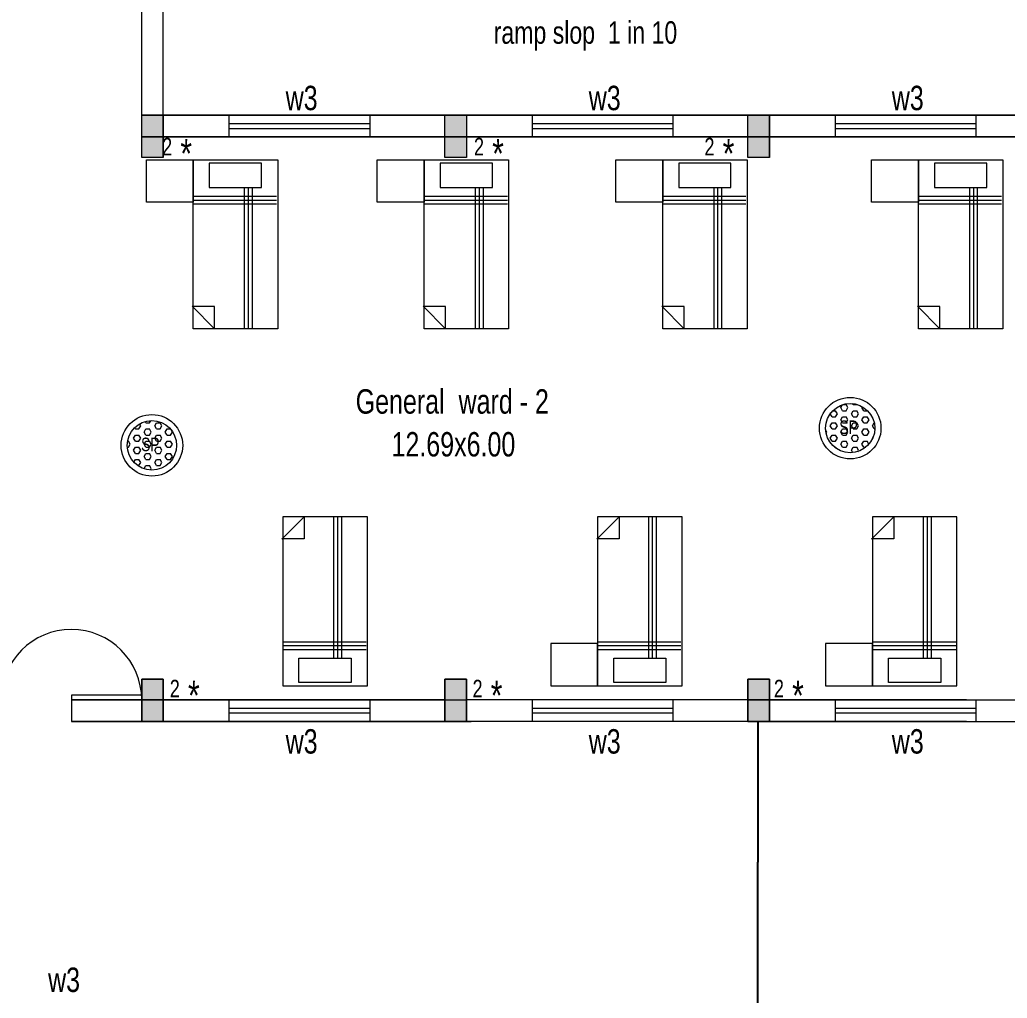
# Model space of a CAD drawing. Header units: metres. Extents: x 191982 to 427160, y -8904 to 80370.
# Drawn here: x 332330 to 342854, y 9847 to 20274 of the extents above; entities that cross this region are included whole.
import ezdxf

# ---------------------------------------------------------------- set-up
doc = ezdxf.new("R2010")
doc.units = ezdxf.units.M
doc.header["$LTSCALE"] = 700
doc.header["$MEASUREMENT"] = 0
doc.header["$PDMODE"] = 32
doc.layers.get('0').update_dxf_attribs({"lineweight": 9})
doc.layers.get('Defpoints').update_dxf_attribs({"lineweight": 9})
for name, color, linetype, lineweight in [('FURNITURE', 7, 'Continuous', 9), ('MAIN GATE', 7, 'Continuous', 9), ('NEW PLANS', 7, 'Continuous', 9)]:
    doc.layers.add(name, color=color, linetype=linetype, lineweight=lineweight)
doc.styles.get("Standard").update_dxf_attribs({"font": 'swisscl.ttf'})
doc.dimstyles.get("Standard").update_dxf_attribs({"dimtxt": 0.23, "dimasz": 0.23, "dimexe": 0.05, "dimexo": 0.05, "dimgap": 0.06, "dimtad": 0, "dimzin": 0, "dimdsep": 46, "dimtxsty": 'Standard', "dimcen": 0, "dimse1": 1, "dimse2": 1, "dimadec": 0, "dimazin": 0, "dimtfac": 1, "dimtofl": 0, "dimtmove": 2, "dimatfit": 0, "dimfxl": 0.18, "dimtolj": 1, "dimtzin": 0, "dimarcsym": 0})

# ---------------------------------------------------------------- blocks, each defined once
blk = doc.blocks.new('*D53')
at = {"layer": 'Defpoints', "color": 0, "transparency": 16777216}
for p in [(336974.9035538616, 12796.69229437844), (340197.823132235, 12796.69229437844), (336974.9035538616, 9796.692294378445)]:
    blk.add_point(p, dxfattribs=at)
at = {"layer": 'NEW PLANS', "color": 0, "lineweight": -2, "transparency": 16777216}
for p, q in [((340197.823132235, 12796.46229437844), (340197.823132235, 11297.20558730112)), ((340197.823132235, 9796.922294378443), (340197.823132235, 11296.17900145577))]:
    blk.add_line(p, q, dxfattribs=at)
at = {"layer": 'NEW PLANS', "color": 0, "transparency": 16777216}
for points in [[(340197.7847989017, 12796.46229437844), (340197.8614655684, 12796.46229437844), (340197.823132235, 12796.69229437844)], [(340197.7847989017, 9796.922294378443), (340197.8614655684, 9796.922294378443), (340197.823132235, 9796.692294378443)]]:
    blk.add_solid(points, dxfattribs=at)
at = {"layer": 'NEW PLANS', "color": 0, "transparency": 16777216, "insert": (340197.823132235, 11296.6922943785), "char_height": 0.23, "attachment_point": 5, "rotation": 90}
blk.add_mtext('\\A1;3000.00', dxfattribs=at)
blk = doc.blocks.new('A$C68D14229')
for p, q in [((0.527993527093713, 0.1549132833933982), (0.527993527093713, 72.1549132833934)), ((0.527993527093713, 72.1549132833934), (36.52799352709371, 72.1549132833934)), ((36.52799352709371, 72.1549132833934), (36.52799352709371, 0.1549132833933982)), ((22.29179111307349, 60.40277185320156), (22.29179111307349, 0.1549132833933982)), ((23.95781514749433, 60.40277185320156), (23.95781514749433, 0.1549132833933982)), ((25.62383918191518, 60.40277185320156), (25.62383918191518, 0.1549132833933982)), ((0.527993527093713, 56.71411413815698), (36.00000643953354, 56.68851610235289)), ((0.527993527093713, 55.02249206793385), (36.00000643953354, 55.02249206793385)), ((0.527993527093713, 53.35646803351301), (36.00000643953354, 53.35646803351301)), ((0.1138511095541617, 9.731344634810739), (9.62920251659125, 0.1549132833933982)), ((9.62920251659125, 9.576430016561062), (0.1138511095541617, 9.576430016561062)), ((9.62920251659125, -1.3348471839e-06), (9.62920251659125, 9.576430016561062)), ((36.52799352709371, 0.1549132833933982), (0.527993527093713, 0.1549132833933982))]:
    blk.add_line(p, q)
blk.add_lwpolyline([(29.63212384629333, 70.70278740933281), (7.377027060405452, 70.70278740933281), (7.377027060405452, 60.40277185320156), (29.63212384629333, 60.40277185320156)], close=True)
blk = doc.blocks.new('DAS')
at = {"layer": 'MAIN GATE'}
h = blk.add_hatch(dxfattribs=at)
h.set_pattern_fill('HEX', color=1, scale=0.3, style=0)
h.set_pattern_definition([(0, (0, 0), (0, 0.0649519053), [0.0375, -0.075]), (120, (0, 0), (-0.0562500000140011, -0.03247595265), [0.0375, -0.075]), (59.99999999999999, (0.0375, 0), (-0.0562500000140011, 0.03247595265), [0.0375, -0.075])])
h.paths.add_polyline_path([(-3163.778976376425, -2.19993948112133, 1), (-3163.253046591565, -2.19993948112133, 1)])
at = {"layer": 'MAIN GATE', "color": 5}
for radius in [0.3278908209049629, 0.2629648924297843]:
    blk.add_circle((-3163.516011483995, -2.19993948112133), radius, dxfattribs=at)
at = {"layer": 'NEW PLANS', "color": 7}
blk.add_text('SP', height=0.144, dxfattribs=at).set_placement((-3163.631402160362, -2.262059438114632))

msp = doc.modelspace()

# ---------------------------------------------------------------- hatches: boundary and pattern name
at = {"layer": 'NEW PLANS'}
for points in [[(333629.9035539212, 19036.69229437845), (333629.9035539212, 19256.69229437845), (333859.9035538616, 19256.69229437845), (333859.9035538616, 19036.69229437845)], [(336859.9035538616, 19036.69229437845), (336859.9035538616, 19256.69229437845), (337089.9035538616, 19256.69229437845), (337089.9035538616, 19036.69229437845)], [(340089.9035538616, 19036.69229437845), (340089.9035538616, 19256.69229437845), (340319.9035538616, 19256.69229437845), (340319.9035538616, 19036.69229437845)], [(333629.9035539212, 19036.69229437845), (333859.9035538616, 19036.69229437845), (333859.9035538616, 18806.69229437845), (333629.9035539212, 18806.69229437845)], [(336859.9035538616, 19036.69229437845), (337089.9035538616, 19036.69229437845), (337089.9035538616, 18806.69229437845), (336859.9035538616, 18806.69229437845)], [(340089.9035538616, 19036.69229437845), (340319.9035538616, 19036.69229437845), (340319.9035538616, 18806.69229437845), (340089.9035538616, 18806.69229437845)], [(333629.9035539212, 13026.69229437844), (333629.9035539212, 13246.69229437844), (333859.9035538616, 13246.69229437844), (333859.9035538616, 13026.69229437844)], [(333629.9035539212, 13026.69229437844), (333629.9035539212, 13246.69229437844), (333859.9035538616, 13246.69229437844), (333859.9035538616, 13026.69229437844)], [(333629.9035539212, 13026.69229437844), (333629.9035539212, 13246.69229437844), (333859.9035538616, 13246.69229437844), (333859.9035538616, 13026.69229437844)], [(333859.9035538616, 13026.69229437844), (333859.9035538616, 13246.69229437844), (333629.9035539212, 13246.69229437844), (333629.9035539212, 13026.69229437844)], [(333629.9035539212, 13026.69229437844), (333629.9035539212, 13246.69229437844), (333859.9035538616, 13246.69229437844), (333859.9035538616, 13026.69229437844)], [(333629.9035539212, 13026.69229437844), (333629.9035539212, 13246.69229437844), (333859.9035538616, 13246.69229437844), (333859.9035538616, 13026.69229437844)], [(333629.9035539212, 13026.69229437844), (333629.9035539212, 13246.69229437844), (333859.9035538616, 13246.69229437844), (333859.9035538616, 13026.69229437844)], [(333629.9035539212, 13026.69229437844), (333629.9035539212, 13246.69229437844), (333859.9035538616, 13246.69229437844), (333859.9035538616, 13026.69229437844)], [(333859.9035538616, 13026.69229437844), (333859.9035538616, 13246.69229437844), (333629.9035539212, 13246.69229437844), (333629.9035539212, 13026.69229437844)], [(336859.9035538616, 13026.69229437844), (336859.9035538616, 13246.69229437844), (337089.9035538616, 13246.69229437844), (337089.9035538616, 13026.69229437844)], [(336859.9035538616, 13026.69229437844), (336859.9035538616, 13246.69229437844), (337089.9035538616, 13246.69229437844), (337089.9035538616, 13026.69229437844)], [(337089.9035538616, 13026.69229437844), (337089.9035538616, 13246.69229437844), (336859.9035538616, 13246.69229437844), (336859.9035538616, 13026.69229437844)], [(340089.9035538616, 13026.69229437844), (340089.9035538616, 13246.69229437844), (340319.9035538616, 13246.69229437844), (340319.9035538616, 13026.69229437844)], [(340089.9035538616, 13026.69229437844), (340089.9035538616, 13246.69229437844), (340319.9035538616, 13246.69229437844), (340319.9035538616, 13026.69229437844)], [(340089.9035538616, 13026.69229437844), (340089.9035538616, 13246.69229437844), (340319.9035538616, 13246.69229437844), (340319.9035538616, 13026.69229437844)], [(340089.9035538616, 13026.69229437844), (340089.9035538616, 13246.69229437844), (340319.9035538616, 13246.69229437844), (340319.9035538616, 13026.69229437844)], [(340319.9035538616, 13026.69229437844), (340319.9035538616, 13246.69229437844), (340089.9035538616, 13246.69229437844), (340089.9035538616, 13026.69229437844)], [(333629.9035539212, 13026.69229437844), (333859.9035538616, 13026.69229437844), (333859.9035538616, 12796.69229437844), (333629.9035539212, 12796.69229437844)], [(333629.9035539212, 13026.69229437844), (333859.9035538616, 13026.69229437844), (333859.9035538616, 12796.69229437844), (333629.9035539212, 12796.69229437844)], [(333629.9035539212, 13026.69229437844), (333859.9035538616, 13026.69229437844), (333859.9035538616, 12796.69229437844), (333629.9035539212, 12796.69229437844)], [(333859.9035538616, 13026.69229437844), (333629.9035539212, 13026.69229437844), (333629.9035539212, 12796.69229437844), (333859.9035538616, 12796.69229437844)], [(333629.9035539212, 13026.69229437844), (333859.9035538616, 13026.69229437844), (333859.9035538616, 12796.69229437844), (333629.9035539212, 12796.69229437844)], [(333629.9035539212, 13026.69229437844), (333859.9035538616, 13026.69229437844), (333859.9035538616, 12796.69229437844), (333629.9035539212, 12796.69229437844)], [(333629.9035539212, 13026.69229437844), (333859.9035538616, 13026.69229437844), (333859.9035538616, 12796.69229437844), (333629.9035539212, 12796.69229437844)], [(333629.9035539212, 13026.69229437844), (333859.9035538616, 13026.69229437844), (333859.9035538616, 12796.69229437844), (333629.9035539212, 12796.69229437844)], [(333859.9035538616, 13026.69229437844), (333629.9035539212, 13026.69229437844), (333629.9035539212, 12796.69229437844), (333859.9035538616, 12796.69229437844)], [(336859.9035538616, 13026.69229437844), (337089.9035538616, 13026.69229437844), (337089.9035538616, 12796.69229437844), (336859.9035538616, 12796.69229437844)], [(336859.9035538616, 13026.69229437844), (337089.9035538616, 13026.69229437844), (337089.9035538616, 12796.69229437844), (336859.9035538616, 12796.69229437844)], [(337089.9035538616, 13026.69229437844), (336859.9035538616, 13026.69229437844), (336859.9035538616, 12796.69229437844), (337089.9035538616, 12796.69229437844)], [(340089.9035538616, 13026.69229437844), (340319.9035538616, 13026.69229437844), (340319.9035538616, 12796.69229437844), (340089.9035538616, 12796.69229437844)], [(340089.9035538616, 13026.69229437844), (340319.9035538616, 13026.69229437844), (340319.9035538616, 12796.69229437844), (340089.9035538616, 12796.69229437844)], [(340089.9035538616, 13026.69229437844), (340319.9035538616, 13026.69229437844), (340319.9035538616, 12796.69229437844), (340089.9035538616, 12796.69229437844)], [(340089.9035538616, 13026.69229437844), (340319.9035538616, 13026.69229437844), (340319.9035538616, 12796.69229437844), (340089.9035538616, 12796.69229437844)], [(340319.9035538616, 13026.69229437844), (340089.9035538616, 13026.69229437844), (340089.9035538616, 12796.69229437844), (340319.9035538616, 12796.69229437844)]]:
    msp.add_hatch(color=256, dxfattribs=at).paths.add_polyline_path(points)

# ---------------------------------------------------------------- linework, layer by layer
at = {"layer": 'FURNITURE'}
for points in [[(333679.0766234579, 18331.01532068189), (333679.0766234579, 18781.01532068235), (334179.0766234579, 18781.01532068235), (334179.0766234579, 18331.01532068189)], [(336139.9035538616, 18331.01532068189), (336139.9035538616, 18781.01532068235), (336639.9035538616, 18781.01532068235), (336639.9035538616, 18331.01532068189)], [(338682.0442837658, 18331.01532068189), (338682.0442837658, 18781.01532068235), (339182.0442837658, 18781.01532068235), (339182.0442837658, 18331.01532068189)], [(341407.6026878538, 18331.01532068189), (341407.6026878538, 18781.01532068235), (341907.6026878538, 18781.01532068235), (341907.6026878538, 18331.01532068189)], [(337989.064308721, 13626.69229437728), (337989.064308721, 13176.69229437681), (338489.064308721, 13176.69229437681), (338489.064308721, 13626.69229437728)], [(340918.4788568797, 13626.69229437728), (340918.4788568797, 13176.69229437681), (341418.4788568797, 13176.69229437681), (341418.4788568797, 13626.69229437728)]]:
    msp.add_lwpolyline(points, close=True, dxfattribs=at)
at = {"layer": 'NEW PLANS'}
for p, q in [((333629.9035539212, 19256.69229437845), (333629.9035539212, 22256.69229437844)), ((333859.9035538616, 19256.69229437845), (333859.9035538616, 22256.69229437844)), ((344824.9035538616, 19256.69229437845), (333629.9035539212, 19256.69229437845)), ((333629.9035539212, 18806.69229437845), (333629.9035539212, 19256.69229437845)), ((333629.9035539212, 19256.69229437845), (344824.9035538616, 19256.69229437845)), ((333629.9035539212, 18806.69229437845), (333629.9035539212, 19256.69229437845)), ((333629.9035539212, 18806.69229437845), (333629.9035539212, 19256.69229437845)), ((333859.9035538616, 19256.69229437845), (333629.9035539212, 19256.69229437845)), ((333859.9035538616, 18806.69229437845), (333859.9035538616, 19256.69229437845)), ((333859.9035538616, 18806.69229437845), (333859.9035538616, 19256.69229437845)), ((333859.9035538616, 18806.69229437845), (333859.9035538616, 19256.69229437845)), ((334559.9035538616, 19256.69229437845), (334559.9035538616, 19026.69229437867)), ((334559.9035538616, 19166.69229437845), (336059.9035538616, 19166.69229437845)), ((336059.9035538616, 19256.69229437845), (336059.9035538616, 19026.69229437867)), ((337089.9035538616, 19256.69229437845), (336859.9035538616, 19256.69229437845)), ((337789.9035538616, 19256.69229437845), (337789.9035538616, 19026.69229437867)), ((337789.9035538616, 19166.69229437845), (339289.9035538616, 19166.69229437845)), ((339289.9035538616, 19256.69229437845), (339289.9035538616, 19026.69229437867)), ((340089.9035538616, 18806.69229437845), (340089.9035538616, 19256.69229437845)), ((340089.9035538616, 18806.69229437845), (340089.9035538616, 19256.69229437845)), ((340089.9035538616, 18806.69229437845), (340089.9035538616, 19256.69229437845)), ((340319.9035538616, 19256.69229437845), (340089.9035538616, 19256.69229437845)), ((340319.9035538616, 18806.69229437845), (340319.9035538616, 19256.69229437845)), ((340319.9035538616, 18806.69229437845), (340319.9035538616, 19256.69229437845)), ((340319.9035538616, 18806.69229437845), (340319.9035538616, 19256.69229437845)), ((341019.9035538616, 19256.69229437845), (341019.9035538616, 19026.69229437867)), ((341019.9035538616, 19166.69229437845), (342519.9035538616, 19166.69229437845)), ((342519.9035538616, 19256.69229437845), (342519.9035538616, 19026.69229437867)), ((334559.9035538616, 19116.69229437867), (336059.9035538616, 19116.69229437867)), ((337789.9035538616, 19116.69229437867), (339289.9035538616, 19116.69229437867)), ((341019.9035538616, 19116.69229437867), (342519.9035538616, 19116.69229437867)), ((343909.9035538616, 19026.69229437845), (333629.9035539212, 19026.69229437845)), ((333629.9035539212, 19026.69229437845), (344449.9035538616, 19026.69229437845)), ((333859.9035538616, 13246.69229437844), (333629.9035539212, 13246.69229437844)), ((333859.9035538616, 13246.69229437844), (333629.9035539212, 13246.69229437844)), ((333859.9035538616, 13246.69229437844), (333629.9035539212, 13246.69229437844)), ((333629.9035539212, 13246.69229437844), (333859.9035538616, 13246.69229437844)), ((333629.9035539212, 13246.69229437844), (333629.9035539212, 13026.69229437844)), ((333629.9035539212, 12796.69229437844), (333629.9035539212, 13246.69229437844)), ((333629.9035539212, 12796.69229437844), (333629.9035539212, 13246.69229437844)), ((333629.9035539212, 12796.69229437844), (333629.9035539212, 13246.69229437844)), ((333859.9035538616, 13246.69229437844), (333629.9035539212, 13246.69229437844)), ((333629.9035539212, 12796.69229437844), (333629.9035539212, 13246.69229437844)), ((333629.9035539212, 12796.69229437844), (333629.9035539212, 13246.69229437844)), ((333629.9035539212, 12796.69229437844), (333629.9035539212, 13246.69229437844)), ((333859.9035538616, 13246.69229437844), (333629.9035539212, 13246.69229437844)), ((333859.9035538616, 13246.69229437844), (333629.9035539212, 13246.69229437844)), ((333859.9035538616, 13246.69229437844), (333629.9035539212, 13246.69229437844)), ((333629.9035539212, 13246.69229437844), (333859.9035538616, 13246.69229437844)), ((333859.9035538616, 12796.69229437844), (333859.9035538616, 13246.69229437844)), ((333859.9035538616, 12796.69229437844), (333859.9035538616, 13246.69229437844)), ((333859.9035538616, 12796.69229437844), (333859.9035538616, 13246.69229437844)), ((333859.9035538616, 13246.69229437844), (333859.9035538616, 12796.69229437844)), ((333859.9035538616, 12796.69229437844), (333859.9035538616, 13246.69229437844)), ((333859.9035538616, 12796.69229437844), (333859.9035538616, 13246.69229437844)), ((333859.9035538616, 12796.69229437844), (333859.9035538616, 13246.69229437844)), ((333859.9035538616, 12796.69229437844), (333859.9035538616, 13246.69229437844)), ((333859.9035538616, 12796.69229437844), (333859.9035538616, 13246.69229437844)), ((333859.9035538616, 12796.69229437844), (333859.9035538616, 13246.69229437844)), ((337089.9035538616, 13246.69229437844), (336859.9035538616, 13246.69229437844)), ((337089.9035538616, 13246.69229437844), (336859.9035538616, 13246.69229437844)), ((336859.9035538616, 13246.69229437844), (337089.9035538616, 13246.69229437844)), ((337089.9035538616, 13246.69229437844), (337089.9035538616, 12796.69229437844)), ((340089.9035538616, 12796.69229437844), (340089.9035538616, 13246.69229437844)), ((340089.9035538616, 12796.69229437844), (340089.9035538616, 13246.69229437844)), ((340089.9035538616, 12796.69229437844), (340089.9035538616, 13246.69229437844)), ((340319.9035538616, 13246.69229437844), (340089.9035538616, 13246.69229437844)), ((340089.9035538616, 12796.69229437844), (340089.9035538616, 13246.69229437844)), ((340089.9035538616, 12796.69229437844), (340089.9035538616, 13246.69229437844)), ((340089.9035538616, 12796.69229437844), (340089.9035538616, 13246.69229437844)), ((340319.9035538616, 13246.69229437844), (340089.9035538616, 13246.69229437844)), ((340319.9035538616, 13246.69229437844), (340089.9035538616, 13246.69229437844)), ((340319.9035538616, 13246.69229437844), (340089.9035538616, 13246.69229437844)), ((340089.9035538616, 13246.69229437844), (340319.9035538616, 13246.69229437844)), ((340319.9035538616, 12796.69229437844), (340319.9035538616, 13246.69229437844)), ((340319.9035538616, 12796.69229437844), (340319.9035538616, 13246.69229437844)), ((340319.9035538616, 12796.69229437844), (340319.9035538616, 13246.69229437844)), ((340319.9035538616, 12796.69229437844), (340319.9035538616, 13246.69229437844)), ((340319.9035538616, 12796.69229437844), (340319.9035538616, 13246.69229437844)), ((340319.9035538616, 12796.69229437844), (340319.9035538616, 13246.69229437844)), ((333629.9035539212, 13076.69229437844), (332879.9035539212, 13076.69229437844)), ((332879.9035539212, 13076.69229437844), (332879.9035539212, 13026.69229437844)), ((332879.9035539212, 13026.69229437844), (333629.9035539212, 13026.69229437844)), ((333629.9035539212, 13026.69229437844), (332879.9035539212, 13026.69229437844)), ((332879.9035539212, 13026.69229437844), (332879.9035539212, 12796.69229437844)), ((336859.9035538616, 13026.69229437844), (333579.9035538616, 13026.69229437844)), ((333579.9035538616, 13026.69229437844), (336859.9035538616, 13026.69229437844)), ((333629.9035539212, 13026.69229437844), (333859.9035538616, 13026.69229437844)), ((333629.9035539212, 13026.69229437844), (333859.9035538616, 13026.69229437844)), ((334559.9035538616, 13026.69229437844), (334559.9035538616, 12796.69229437844)), ((336059.9035538616, 13026.69229437844), (336059.9035538616, 12796.69229437844)), ((336859.9035538616, 13026.69229437844), (337089.9035538616, 13026.69229437844)), ((337089.9035538616, 12796.69229437844), (337089.9035538616, 13026.69229437844)), ((339339.9035538616, 13026.69229437844), (337089.9035538616, 13026.69229437844)), ((337789.9035538616, 13026.69229437844), (337789.9035538616, 12796.69229437844)), ((339289.9035538616, 13026.69229437844), (339289.9035538616, 12796.69229437844)), ((340089.9035538616, 13026.69229437844), (339339.9035538616, 13026.69229437844)), ((342419.9035538616, 13026.69229437844), (340089.9035538616, 13026.69229437821)), ((340089.9035538616, 13026.69229437844), (343909.9035538616, 13026.69229437844)), ((340089.9035538616, 13026.69229437844), (340319.9035538616, 13026.69229437844)), ((341019.9035538616, 13026.69229437844), (341019.9035538616, 12796.69229437844)), ((342519.9035538616, 13026.69229437844), (342519.9035538616, 12796.69229437844)), ((334559.9035538616, 12936.69229437844), (336059.9035538616, 12936.69229437844)), ((334559.9035538616, 12886.69229437844), (336059.9035538616, 12886.69229437844)), ((337789.9035538616, 12936.69229437844), (339289.9035538616, 12936.69229437844)), ((337789.9035538616, 12886.69229437844), (339289.9035538616, 12886.69229437844)), ((341019.9035538616, 12936.69229437844), (342519.9035538616, 12936.69229437844)), ((341019.9035538616, 12886.69229437844), (342519.9035538616, 12886.69229437844)), ((332879.9035539212, 12796.69229437844), (333859.9035538616, 12796.69229437844)), ((333629.9035539212, 12796.69229437844), (332879.9035539212, 12796.69229437844)), ((336859.9035538616, 12796.69229437844), (333579.9035538616, 12796.69229437844)), ((333579.9035538616, 12796.69229437844), (336859.9035538616, 12796.69229437844)), ((333629.9035539212, 12796.69229437844), (333909.9035538616, 12796.69229437844)), ((333629.9035539212, 12796.69229437844), (333909.9035538616, 12796.69229437844)), ((333909.9035538616, 12796.69229437844), (333859.9035538616, 12796.69229437844)), ((333909.9035538616, 12796.69229437844), (333859.9035538616, 12796.69229437844)), ((333909.9035538616, 12796.69229437844), (333859.9035538616, 12796.69229437844)), ((333909.9035538616, 12796.69229437844), (333859.9035538616, 12796.69229437844)), ((336809.9035538616, 12796.69229437844), (336859.9035538616, 12796.69229437844)), ((337089.9035538616, 12796.69229437844), (336859.9035538616, 12796.69229437844)), ((336859.9035538616, 12796.69229437844), (337089.9035538616, 12796.69229437844)), ((336859.9035538616, 12796.69229437844), (337139.9035538616, 12796.69229437844)), ((337139.9035538616, 12796.69229437844), (337089.9035538616, 12796.69229437844)), ((337139.9035538616, 12796.69229437844), (337089.9035538616, 12796.69229437844)), ((337839.9035538616, 12796.69229437844), (337089.9035538616, 12796.69229437844)), ((340089.9035538616, 12796.69229437844), (337839.9035538616, 12796.69229437844)), ((342419.9035538616, 12796.69229437844), (340089.9035538616, 12796.69229437844)), ((340089.9035538616, 12796.69229437844), (346779.9035538616, 12796.69229437844)), ((340089.9035538616, 12796.69229437844), (340369.9035538616, 12796.69229437844)), ((340369.9035538616, 12796.69229437844), (340319.9035538616, 12796.69229437844)), ((340369.9035538616, 12796.69229437844), (340319.9035538616, 12796.69229437844))]:
    msp.add_line(p, q, dxfattribs=at)
for points in [[(333859.9035538616, 18806.69229437845), (333629.9035539212, 18806.69229437845), (333629.9035539212, 19256.69229437845), (333859.9035538616, 19256.69229437845)], [(337089.9035538616, 18806.69229437845), (336859.9035538616, 18806.69229437845), (336859.9035538616, 19256.69229437845), (337089.9035538616, 19256.69229437845)], [(340319.9035538616, 18806.69229437845), (340089.9035538616, 18806.69229437845), (340089.9035538616, 19256.69229437845), (340319.9035538616, 19256.69229437845)], [(333859.9035538616, 12796.69229437844), (333629.9035539212, 12796.69229437844), (333629.9035539212, 13246.69229437844), (333859.9035538616, 13246.69229437844)], [(333859.9035538616, 12796.69229437844), (333629.9035539212, 12796.69229437844), (333629.9035539212, 13246.69229437844), (333859.9035538616, 13246.69229437844)], [(333859.9035538616, 12796.69229437844), (333629.9035539212, 12796.69229437844), (333629.9035539212, 13246.69229437844), (333859.9035538616, 13246.69229437844)], [(333629.9035539212, 12796.69229437844), (333859.9035538616, 12796.69229437844), (333859.9035538616, 13246.69229437844), (333629.9035539212, 13246.69229437844)], [(333859.9035538616, 12796.69229437844), (333629.9035539212, 12796.69229437844), (333629.9035539212, 13246.69229437844), (333859.9035538616, 13246.69229437844)], [(333859.9035538616, 12796.69229437844), (333629.9035539212, 12796.69229437844), (333629.9035539212, 13246.69229437844), (333859.9035538616, 13246.69229437844)], [(333859.9035538616, 12796.69229437844), (333629.9035539212, 12796.69229437844), (333629.9035539212, 13246.69229437844), (333859.9035538616, 13246.69229437844)], [(333859.9035538616, 12796.69229437844), (333629.9035539212, 12796.69229437844), (333629.9035539212, 13246.69229437844), (333859.9035538616, 13246.69229437844)], [(333629.9035539212, 12796.69229437844), (333859.9035538616, 12796.69229437844), (333859.9035538616, 13246.69229437844), (333629.9035539212, 13246.69229437844)], [(337089.9035538616, 12796.69229437844), (336859.9035538616, 12796.69229437844), (336859.9035538616, 13246.69229437844), (337089.9035538616, 13246.69229437844)], [(337089.9035538616, 12796.69229437844), (336859.9035538616, 12796.69229437844), (336859.9035538616, 13246.69229437844), (337089.9035538616, 13246.69229437844)], [(336859.9035538616, 12796.69229437844), (337089.9035538616, 12796.69229437844), (337089.9035538616, 13246.69229437844), (336859.9035538616, 13246.69229437844)], [(340319.9035538616, 12796.69229437844), (340089.9035538616, 12796.69229437844), (340089.9035538616, 13246.69229437844), (340319.9035538616, 13246.69229437844)], [(340319.9035538616, 12796.69229437844), (340089.9035538616, 12796.69229437844), (340089.9035538616, 13246.69229437844), (340319.9035538616, 13246.69229437844)], [(340319.9035538616, 12796.69229437844), (340089.9035538616, 12796.69229437844), (340089.9035538616, 13246.69229437844), (340319.9035538616, 13246.69229437844)], [(340319.9035538616, 12796.69229437844), (340089.9035538616, 12796.69229437844), (340089.9035538616, 13246.69229437844), (340319.9035538616, 13246.69229437844)], [(340089.9035538616, 12796.69229437844), (340319.9035538616, 12796.69229437844), (340319.9035538616, 13246.69229437844), (340089.9035538616, 13246.69229437844)]]:
    msp.add_lwpolyline(points, close=True, dxfattribs=at)
msp.add_arc((332879.9035539212, 13026.69229437844), 750, 0, 180, dxfattribs=at)

# ---------------------------------------------------------------- block references
at = {"layer": 'FURNITURE', "xscale": 25.000000000091, "yscale": 25.000000000091, "zscale": 25.000000000091}
for p in [(334165.8767852368, 16977.14248859106), (336626.7037157001, 16977.14248859151), (339168.8444456043, 16977.14248859151), (341894.4028496327, 16977.14248859151)]:
    msp.add_blockref('A$C68D14229', p, dxfattribs=at)
at = {"layer": 'FURNITURE', "xscale": -25.000000000091, "yscale": 25.000000000091, "zscale": 25, "rotation": 180}
for p in [(335121.4034736934, 14980.56512646951), (338475.8644705596, 14980.56512646811), (341405.2790187182, 14980.56512646811)]:
    msp.add_blockref('A$C68D14229', p, dxfattribs=at)
at = {"layer": 'MAIN GATE', "xscale": 1000, "yscale": 1000, "zscale": 1000}
for p in [(3504696.627153356, 18121.91346114259), (3497254.405161756, 17938.7565172102)]:
    msp.add_blockref('DAS', p, dxfattribs=at)

# ---------------------------------------------------------------- texts
at = {"attachment_point": 1}
for s, insert, char_height, width in [('2', (333847.3847515764, 19015.36009470435), 187.5, 102.9945512345421), ('*', (334041.4718218031, 19004.47196158827), 312.5, 171.6575853909035), ('2', (337170.9657098236, 19015.36009470435), 187.5, 102.9945512345421), ('*', (337365.0527800503, 19004.47196158827), 312.5, 171.6575853909035), ('2', (339627.3847515168, 19015.36009470435), 187.5, 102.9945512345421), ('*', (339821.4718218031, 19004.47196158827), 312.5, 171.6575853909035), ('2', (333928.9131762566, 13240.36009470435), 187.5, 102.9945512345421), ('*', (334123.0002464833, 13229.47196158852), 312.5, 171.6575853909035), ('2', (337155.632562715, 13240.36009470294), 187.5, 102.9945512345421), ('*', (337349.7196330013, 13229.47196158711), 312.5, 171.6575853909035), ('2', (340367.519406456, 13240.36009470294), 187.5, 102.9945512345421), ('*', (340561.6064767423, 13229.47196158711), 312.5, 171.6575853909035)]:
    msp.add_mtext(s, dxfattribs=dict(at, insert=insert, char_height=char_height, width=width))
at = {"layer": 'NEW PLANS'}
for s, height, p in [('ramp slop  1 in 10', 240, (337381.1069024982, 20018.25397830402)), ('w3', 260, (335163.9798368993, 19310.29171186234)), ('w3', 260, (338393.9798368993, 19310.29171186234)), ('w3', 260, (341623.9798368993, 19310.29171186234)), ('General  ward - 2', 260, (335910.1772146406, 16076.48098347747)), ('12.69x6.00', 260, (336292.4408974829, 15620.10013197936)), ('w3', 260, (335163.9798368993, 12454.31963539116)), ('w3', 260, (338393.9798368993, 12454.31963539116)), ('w3', 260, (341623.9798368993, 12454.31963539116)), ('w3', 260, (332631.77528407, 9914.071384031235))]:
    msp.add_text(s, height=height, dxfattribs=at).set_placement(p)

# ---------------------------------------------------------------- dimensions: what is measured, and where the dimension line sits
dim = msp.add_linear_dim(base=(340197.823132235, 12796.69229437844), p1=(336974.9035538616, 9796.692294378445), p2=(336974.9035538616, 12796.69229437844), angle=90, dimstyle='Standard', dxfattribs=at)
dim.commit()
dim.dimension.update_dxf_attribs({"geometry": '*D53', "text_midpoint": (340197.823132235, 11296.6922943785)})

doc.saveas('drawing.dxf')
